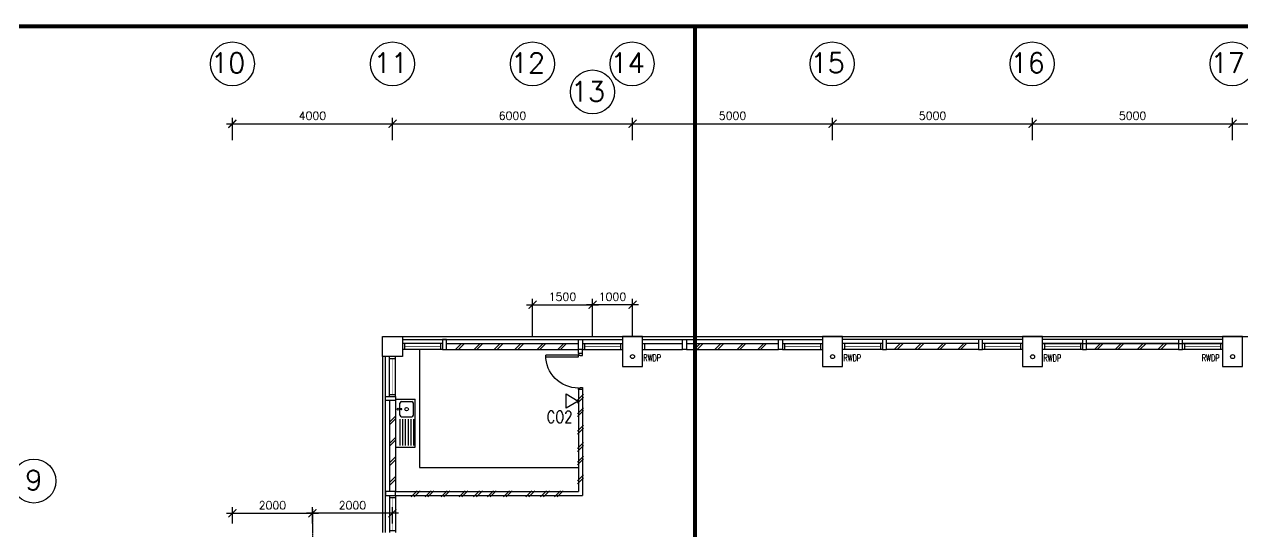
# Model space of a CAD drawing. Header units: feet. Extents: x 1407108 to 2957709, y -1501070 to -681589.
# Drawn here: x 1665760 to 1696210, y -769552 to -756863 of the extents above; entities that cross this region are included whole.
import ezdxf

# ---------------------------------------------------------------- set-up
doc = ezdxf.new("R2010")
doc.units = ezdxf.units.FT
doc.header["$LTSCALE"] = 13
doc.header["$MEASUREMENT"] = 0
doc.linetypes.add('DASHED', pattern=[0.75, 0.5, -0.25])
doc.linetypes.add('HIDDEN', pattern=[0.375, 0.25, -0.125])
doc.layers.get('0').update_dxf_attribs({"linetype": 'CONTINUOUS'})
for name, color, linetype in [('-FF', 240, 'CONTINUOUS'), ('BTH-FX', 5, 'CONTINUOUS'), ('COL', 3, 'CONTINUOUS'), ('DIM', 7, 'CONTINUOUS'), ('DR', 7, 'CONTINUOUS'), ('extension', 1, 'CONTINUOUS'), ('GRID-T', 7, 'CONTINUOUS'), ('H', 1, 'CONTINUOUS'), ('hatch', 7, 'CONTINUOUS'), ('LINE', 7, 'CONTINUOUS'), ('partition', 7, 'CONTINUOUS'), ('PL', 5, 'CONTINUOUS'), ('RWDP', 145, 'CONTINUOUS'), ('stair', 7, 'CONTINUOUS'), ('WALL', 2, 'CONTINUOUS'), ('WIN', 5, 'CONTINUOUS')]:
    doc.layers.add(name, color=color, linetype=linetype)
doc.styles.add('ROMANS', font='romans')
doc.styles.get("Standard").update_dxf_attribs({"font": 'ROMANS.SHX'})
doc.dimstyles.new('STANDARD$0', dxfattribs={"dimscale": 0, "dimtxt": 8, "dimasz": 6, "dimexe": 1, "dimexo": 1, "dimgap": 3, "dimtad": 1, "dimdec": 0, "dimlfac": -1, "dimrnd": 1, "dimzin": 0, "dimdsep": 46, "dimtxsty": 'Standard', "dimcen": 0, "dimclrd": 5, "dimclre": 250, "dimadec": 0, "dimazin": 0, "dimtfac": 1, "dimtdec": 4, "dimtofl": 0, "dimtmove": 0, "dimatfit": 3, "dimfxl": 1, "dimtolj": 1, "dimtzin": 0, "dimarcsym": 0})

# ---------------------------------------------------------------- blocks, each defined once
blk = doc.blocks.new('_ARCHTICK')
at = {"color": 0, "linetype": 'ByBlock', "const_width": 0.15}
blk.add_lwpolyline([(-0.5, -0.5), (0.5, 0.5)], dxfattribs=at)
blk = doc.blocks.new('*D294')
at = {"layer": 'DIM', "color": 7, "lineweight": -2, "transparency": 16777216}
for p, q in [((1670810, -759349), (1675110, -759349)), ((1670960, -759759), (1670960, -759199)), ((1674960, -759759), (1674960, -759199))]:
    blk.add_line(p, q, dxfattribs=at)
at = {"layer": 'DIM', "color": 7, "lineweight": -2, "transparency": 16777216, "xscale": 200, "yscale": 200, "zscale": 200, "rotation": 180}
blk.add_blockref('_ARCHTICK', (1670960, -759349), dxfattribs=at)
at = {"layer": 'DIM', "color": 7, "lineweight": -2, "transparency": 16777216, "xscale": 200, "yscale": 200, "zscale": 200}
blk.add_blockref('_ARCHTICK', (1674960, -759349), dxfattribs=at)
at = {"layer": 'DIM', "color": 7, "transparency": 16777216, "insert": (1672960, -759149), "char_height": 200, "attachment_point": 5, "style": 'ROMANS'}
blk.add_mtext('\\A1;4000', dxfattribs=at)
blk = doc.blocks.new('*D295')
at = {"layer": 'DIM', "color": 7, "lineweight": -2, "transparency": 16777216}
for p, q in [((1674810, -759349), (1681110, -759349)), ((1674960, -759759), (1674960, -759199)), ((1680960, -759759), (1680960, -759199))]:
    blk.add_line(p, q, dxfattribs=at)
at = {"layer": 'DIM', "color": 7, "lineweight": -2, "transparency": 16777216, "xscale": 200, "yscale": 200, "zscale": 200, "rotation": 180}
blk.add_blockref('_ARCHTICK', (1674960, -759349), dxfattribs=at)
at = {"layer": 'DIM', "color": 7, "lineweight": -2, "transparency": 16777216, "xscale": 200, "yscale": 200, "zscale": 200}
blk.add_blockref('_ARCHTICK', (1680960, -759349), dxfattribs=at)
at = {"layer": 'DIM', "color": 7, "transparency": 16777216, "insert": (1677960, -759149), "char_height": 200, "attachment_point": 5, "style": 'ROMANS'}
blk.add_mtext('\\A1;6000', dxfattribs=at)
blk = doc.blocks.new('*D296')
at = {"layer": 'DIM', "color": 7, "lineweight": -2, "transparency": 16777216}
for p, q in [((1680810, -759349), (1686110, -759349)), ((1680960, -759759), (1680960, -759199)), ((1685960, -759759), (1685960, -759199))]:
    blk.add_line(p, q, dxfattribs=at)
at = {"layer": 'DIM', "color": 7, "lineweight": -2, "transparency": 16777216, "xscale": 200, "yscale": 200, "zscale": 200, "rotation": 180}
blk.add_blockref('_ARCHTICK', (1680960, -759349), dxfattribs=at)
at = {"layer": 'DIM', "color": 7, "lineweight": -2, "transparency": 16777216, "xscale": 200, "yscale": 200, "zscale": 200}
blk.add_blockref('_ARCHTICK', (1685960, -759349), dxfattribs=at)
at = {"layer": 'DIM', "color": 7, "transparency": 16777216, "insert": (1683460, -759149), "char_height": 200, "attachment_point": 5, "style": 'ROMANS'}
blk.add_mtext('\\A1;5000', dxfattribs=at)
blk = doc.blocks.new('*D297')
at = {"layer": 'DIM', "color": 7, "lineweight": -2, "transparency": 16777216}
for p, q in [((1685810, -759349), (1691110, -759349)), ((1685960, -759759), (1685960, -759199)), ((1690960, -759759), (1690960, -759199))]:
    blk.add_line(p, q, dxfattribs=at)
at = {"layer": 'DIM', "color": 7, "lineweight": -2, "transparency": 16777216, "xscale": 200, "yscale": 200, "zscale": 200, "rotation": 180}
blk.add_blockref('_ARCHTICK', (1685960, -759349), dxfattribs=at)
at = {"layer": 'DIM', "color": 7, "lineweight": -2, "transparency": 16777216, "xscale": 200, "yscale": 200, "zscale": 200}
blk.add_blockref('_ARCHTICK', (1690960, -759349), dxfattribs=at)
at = {"layer": 'DIM', "color": 7, "transparency": 16777216, "insert": (1688460, -759149), "char_height": 200, "attachment_point": 5, "style": 'ROMANS'}
blk.add_mtext('\\A1;5000', dxfattribs=at)
blk = doc.blocks.new('*D298')
at = {"layer": 'DIM', "color": 7, "lineweight": -2, "transparency": 16777216}
for p, q in [((1690810, -759349), (1696110, -759349)), ((1690960, -759759), (1690960, -759199)), ((1695960, -759759), (1695960, -759199))]:
    blk.add_line(p, q, dxfattribs=at)
at = {"layer": 'DIM', "color": 7, "lineweight": -2, "transparency": 16777216, "xscale": 200, "yscale": 200, "zscale": 200, "rotation": 180}
blk.add_blockref('_ARCHTICK', (1690960, -759349), dxfattribs=at)
at = {"layer": 'DIM', "color": 7, "lineweight": -2, "transparency": 16777216, "xscale": 200, "yscale": 200, "zscale": 200}
blk.add_blockref('_ARCHTICK', (1695960, -759349), dxfattribs=at)
at = {"layer": 'DIM', "color": 7, "transparency": 16777216, "insert": (1693460, -759149), "char_height": 200, "attachment_point": 5, "style": 'ROMANS'}
blk.add_mtext('\\A1;5000', dxfattribs=at)
blk = doc.blocks.new('*D299')
at = {"layer": 'DIM', "color": 7, "lineweight": -2, "transparency": 16777216}
for p, q in [((1695810, -759349), (1701110, -759349)), ((1695960, -759759), (1695960, -759199)), ((1700960, -759759), (1700960, -759199))]:
    blk.add_line(p, q, dxfattribs=at)
at = {"layer": 'DIM', "color": 7, "lineweight": -2, "transparency": 16777216, "xscale": 200, "yscale": 200, "zscale": 200, "rotation": 180}
blk.add_blockref('_ARCHTICK', (1695960, -759349), dxfattribs=at)
at = {"layer": 'DIM', "color": 7, "lineweight": -2, "transparency": 16777216, "xscale": 200, "yscale": 200, "zscale": 200}
blk.add_blockref('_ARCHTICK', (1700960, -759349), dxfattribs=at)
at = {"layer": 'DIM', "color": 7, "transparency": 16777216, "insert": (1698460, -759149), "char_height": 200, "attachment_point": 5, "style": 'ROMANS'}
blk.add_mtext('\\A1;5000', dxfattribs=at)
blk = doc.blocks.new('*D402')
at = {"layer": 'DIM', "color": 7, "lineweight": -2, "transparency": 16777216}
for p, q in [((1678310, -763876), (1680110, -763876)), ((1678460, -764662), (1678460, -763726)), ((1679960, -764662), (1679960, -763726))]:
    blk.add_line(p, q, dxfattribs=at)
at = {"layer": 'DIM', "color": 7, "lineweight": -2, "transparency": 16777216, "xscale": 200, "yscale": 200, "zscale": 200, "rotation": 180}
blk.add_blockref('_ARCHTICK', (1678460, -763876), dxfattribs=at)
at = {"layer": 'DIM', "color": 7, "lineweight": -2, "transparency": 16777216, "xscale": 200, "yscale": 200, "zscale": 200}
blk.add_blockref('_ARCHTICK', (1679960, -763876), dxfattribs=at)
at = {"layer": 'DIM', "color": 7, "transparency": 16777216, "insert": (1679210, -763676), "char_height": 200, "attachment_point": 5, "style": 'ROMANS'}
blk.add_mtext('\\A1;1500', dxfattribs=at)
blk = doc.blocks.new('*D403')
at = {"layer": 'DIM', "color": 7, "lineweight": -2, "transparency": 16777216}
for p, q in [((1681110, -763876), (1679810, -763876)), ((1679960, -764662), (1679960, -763726)), ((1680960, -764662), (1680960, -763726))]:
    blk.add_line(p, q, dxfattribs=at)
at = {"layer": 'DIM', "color": 7, "lineweight": -2, "transparency": 16777216, "xscale": 200, "yscale": 200, "zscale": 200}
for p, rotation in [((1679960, -763876), 179.9999999882607), ((1680960, -763876), 359.9999999882606)]:
    blk.add_blockref('_ARCHTICK', p, dxfattribs=dict(at, rotation=rotation))
at = {"layer": 'DIM', "color": 7, "transparency": 16777216, "insert": (1680460, -763676), "char_height": 200, "attachment_point": 5, "rotation": 360, "style": 'ROMANS'}
blk.add_mtext('\\A1;1000', dxfattribs=at)
blk = doc.blocks.new('*D407')
at = {"layer": 'DIM', "color": 7, "linetype": 'Continuous', "lineweight": -2, "transparency": 16777216}
for p, q in [((1670810, -769091), (1673110, -769091)), ((1670960, -769344), (1670960, -768941)), ((1672960, -769344), (1672960, -768941))]:
    blk.add_line(p, q, dxfattribs=at)
at = {"layer": 'DIM', "color": 7, "linetype": 'Continuous', "lineweight": -2, "transparency": 16777216, "xscale": 200, "yscale": 200, "zscale": 200, "rotation": 180}
blk.add_blockref('_ARCHTICK', (1670960, -769091), dxfattribs=at)
at = {"layer": 'DIM', "color": 7, "linetype": 'Continuous', "lineweight": -2, "transparency": 16777216, "xscale": 200, "yscale": 200, "zscale": 200}
blk.add_blockref('_ARCHTICK', (1672960, -769091), dxfattribs=at)
at = {"layer": 'DIM', "color": 7, "linetype": 'Continuous', "transparency": 16777216, "insert": (1671960, -768891), "char_height": 200, "attachment_point": 5, "style": 'ROMANS'}
blk.add_mtext('\\A1;2000', dxfattribs=at)
blk = doc.blocks.new('*D408')
at = {"layer": 'DIM', "color": 7, "linetype": 'Continuous', "lineweight": -2, "transparency": 16777216}
for p, q in [((1675110, -769091), (1672810, -769091)), ((1672960, -769344), (1672960, -768941)), ((1674960, -769344), (1674960, -768941))]:
    blk.add_line(p, q, dxfattribs=at)
at = {"layer": 'DIM', "color": 7, "linetype": 'Continuous', "lineweight": -2, "transparency": 16777216, "xscale": 200, "yscale": 200, "zscale": 200}
for p, rotation in [((1672960, -769091), 180.0000000117394), ((1674960, -769091), 1.173932950848666e-08)]:
    blk.add_blockref('_ARCHTICK', p, dxfattribs=dict(at, rotation=rotation))
at = {"layer": 'DIM', "color": 7, "linetype": 'Continuous', "transparency": 16777216, "insert": (1673960, -768891), "char_height": 200, "attachment_point": 5, "rotation": 0, "style": 'ROMANS'}
blk.add_mtext('\\A1;2000', dxfattribs=at)
blk = doc.blocks.new('SINK-SGL')
at = {"layer": 'BTH-FX', "color": 7}
for p, q in [((0, 493), (0, 0)), ((695, 382), (42, 382)), ((695, 314), (42, 314)), ((758, 340), (758, 85)), ((801, 382), (940, 382)), ((940, 340), (940, 401)), ((957, 340), (957, 401)), ((957, 382), (1097, 382)), ((1140, 340), (1140, 85)), ((1200, 493), (1200, 0)), ((0, 0), (1200, 0)), ((695, 246), (42, 246)), ((695, 178), (42, 178)), ((695, 110), (42, 110)), ((695, 42), (42, 42)), ((801, 42), (1097, 42))]:
    blk.add_line(p, q, dxfattribs=at)
for centre, radius in [((949, 425), 25.5), ((949, 213), 42.5)]:
    blk.add_circle(centre, radius, dxfattribs=at)
for centre, radius, start, end in [((801, 340), 42.5, 90, 180), ((949, 340), 8.5, 180, 0), ((1097, 340), 42.5, 0, 90), ((801, 85), 42.5, 180, 270), ((1097, 85), 42.5, 270, 0)]:
    blk.add_arc(centre, radius, start, end, dxfattribs=at)
blk = doc.blocks.new('d900-1b1')
at = {"layer": 'DR'}
for p, q in [((40, 100), (40, 920)), ((80, 919), (80, 100)), ((0, 0), (0, 100)), ((0, 100), (40, 100)), ((50, 0), (0, 0)), ((80, 100), (40, 100)), ((40, 100), (40, 60)), ((40, 60), (50, 60)), ((50, 60), (50, 0)), ((860, 60), (850, 60)), ((850, 60), (850, 0)), ((850, 0), (900, 0)), ((860, 100), (860, 60)), ((900, 100), (860, 100)), ((900, 0), (900, 100))]:
    blk.add_line(p, q, dxfattribs=at)
blk.add_arc((40, 100), 820, 0, 90, dxfattribs=at)
blk = doc.blocks.new('CO2')
at = {"layer": '-FF'}
blk.add_lwpolyline([(-306, -176), (-306, 176), (0, 0)], close=True, dxfattribs=at)

msp = doc.modelspace()

# ---------------------------------------------------------------- linework, layer by layer
at = {"color": 9}
for p, q in [((1675210.2, -764749.1), (1680710.2, -764749.1)), ((1681210.2, -764749.1), (1685710.2, -764749.1)), ((1690710.2, -764749.1), (1686210.2, -764749.1)), ((1695710.2, -764749.1), (1691210.2, -764749.1)), ((1674785.2, -769574.1), (1674785.2, -765174.1))]:
    msp.add_line(p, q, dxfattribs=at)
at = {"color": 1}
for p, q in [((1675635.2, -764999.1), (1675635.2, -767945.5)), ((1675635.2, -767945.5), (1679610.2, -767945.5))]:
    msp.add_line(p, q, dxfattribs=at)
at = {"layer": 'COL'}
for points in [[(1674710.2, -764674.1), (1675210.2, -764674.1), (1675210.2, -765174.1), (1674710.2, -765174.1)], [(1680710.2, -764674.1), (1680710.2, -765424.1), (1681210.2, -765424.1), (1681210.2, -764674.1)], [(1685710.2, -764674.1), (1685710.2, -765424.1), (1686210.2, -765424.1), (1686210.2, -764674.1)], [(1690710.2, -764674.1), (1690710.2, -765424.1), (1691210.2, -765424.1), (1691210.2, -764674.1)], [(1695710.2, -764674.1), (1695710.2, -765424.1), (1696210.2, -765424.1), (1696210.2, -764674.1)]]:
    msp.add_lwpolyline(points, close=True, dxfattribs=at)
at = {"layer": 'extension', "color": 24}
msp.add_line((1691210.2, -764849.1), (1695710.2, -764849.1), dxfattribs=at)
at = {"layer": 'GRID-T', "color": 7}
for centre in [(1670960.2, -757851.5), (1674960.2, -757851.5), (1678460.3, -757851.5), (1680950, -757851.6), (1685950, -757851.6), (1690950, -757851.6), (1695950, -757851.6), (1679960.4, -758553.6), (1665995.9, -768286.3)]:
    msp.add_circle(centre, 550, dxfattribs=at)
at = {"layer": 'H'}
for p, q in [((1675579.7, -768529.8), (1675429.7, -768679.8)), ((1675650.4, -768529.8), (1675500.4, -768679.8)), ((1675924.9, -768529.8), (1675774.9, -768679.8)), ((1675995.6, -768529.8), (1675845.6, -768679.8)), ((1676325.7, -768529.8), (1676175.7, -768679.8)), ((1676396.4, -768529.8), (1676246.4, -768679.8)), ((1676773.9, -768529.8), (1676623.9, -768679.8)), ((1676844.6, -768529.8), (1676694.6, -768679.8)), ((1677140, -768529.8), (1676990, -768679.8)), ((1677210.7, -768529.8), (1677060.7, -768679.8)), ((1677485.2, -768529.8), (1677335.2, -768679.8)), ((1677555.9, -768529.8), (1677405.9, -768679.8)), ((1677886, -768529.8), (1677736, -768679.8)), ((1677956.7, -768529.8), (1677806.7, -768679.8)), ((1678447.7, -768529.8), (1678297.7, -768679.8)), ((1678518.4, -768529.8), (1678368.4, -768679.8)), ((1678813.8, -768529.8), (1678663.8, -768679.8)), ((1678884.5, -768529.8), (1678734.5, -768679.8)), ((1679159, -768529.8), (1679009, -768679.8)), ((1679229.7, -768529.8), (1679079.7, -768679.8))]:
    msp.add_line(p, q, dxfattribs=at)
at = {"layer": 'hatch', "color": 1}
for p, q in [((1676538, -764999.1), (1676688, -764849.1)), ((1676609.6, -764999.1), (1676759.6, -764849.1)), ((1677000, -764999.1), (1677150, -764849.1)), ((1677071.6, -764999.1), (1677221.6, -764849.1)), ((1677504, -764999.1), (1677654, -764849.1)), ((1677575.6, -764999.1), (1677725.6, -764849.1)), ((1678021, -764999.1), (1678171, -764849.1)), ((1678092.6, -764999.1), (1678242.6, -764849.1)), ((1678573.3, -764999.1), (1678723.3, -764849.1)), ((1678644.9, -764999.1), (1678794.9, -764849.1)), ((1679090.3, -764999.1), (1679240.3, -764849.1)), ((1679161.9, -764999.1), (1679311.9, -764849.1)), ((1682504, -764999.1), (1682654, -764849.1)), ((1682575.6, -764999.1), (1682725.6, -764849.1)), ((1683021, -764999.1), (1683171, -764849.1)), ((1683092.6, -764999.1), (1683242.6, -764849.1)), ((1683573.3, -764999.1), (1683723.3, -764849.1)), ((1683644.9, -764999.1), (1683794.9, -764849.1)), ((1684090.3, -764999.1), (1684240.3, -764849.1)), ((1684161.9, -764999.1), (1684311.9, -764849.1)), ((1687504, -764999.1), (1687654, -764849.1)), ((1687575.6, -764999.1), (1687725.6, -764849.1)), ((1688021, -764999.1), (1688171, -764849.1)), ((1688092.6, -764999.1), (1688242.6, -764849.1)), ((1688573.3, -764999.1), (1688723.3, -764849.1)), ((1688644.9, -764999.1), (1688794.9, -764849.1)), ((1689090.3, -764999.1), (1689240.3, -764849.1)), ((1689161.9, -764999.1), (1689311.9, -764849.1)), ((1692504, -764999.1), (1692654, -764849.1)), ((1692575.6, -764999.1), (1692725.6, -764849.1)), ((1693021, -764999.1), (1693171, -764849.1)), ((1693092.6, -764999.1), (1693242.6, -764849.1)), ((1693573.3, -764999.1), (1693723.3, -764849.1)), ((1693644.9, -764999.1), (1693794.9, -764849.1)), ((1694090.3, -764999.1), (1694240.3, -764849.1)), ((1694161.9, -764999.1), (1694311.9, -764849.1)), ((1679734.6, -766112.7), (1679584.6, -766262.7)), ((1679734.6, -766184.3), (1679584.6, -766334.3)), ((1675035.2, -766662.2), (1674885.2, -766812.2)), ((1679734.6, -766453.5), (1679584.6, -766603.5)), ((1679734.6, -766525.1), (1679584.6, -766675.1)), ((1675035.2, -766733.8), (1674885.2, -766883.8)), ((1679734.6, -766888.7), (1679584.6, -767038.7)), ((1679734.6, -766960.4), (1679584.6, -767110.4)), ((1675035.2, -767194), (1674885.2, -767344)), ((1675035.2, -767265.6), (1674885.2, -767415.6)), ((1679734.6, -767321.7), (1679584.6, -767471.7)), ((1679734.6, -767393.3), (1679584.6, -767543.3)), ((1675035.2, -767683.2), (1674885.2, -767833.2)), ((1675035.2, -767754.9), (1674885.2, -767904.9)), ((1679734.6, -767662.4), (1679584.6, -767812.4)), ((1679734.6, -767734.1), (1679584.6, -767884.1)), ((1675035.2, -768172.5), (1674885.2, -768322.5)), ((1675035.2, -768244.1), (1674885.2, -768394.1)), ((1679734.6, -768132.8), (1679584.6, -768282.8)), ((1679734.6, -768204.4), (1679584.6, -768354.4))]:
    msp.add_line(p, q, dxfattribs=at)
at = {"layer": 'LINE', "color": 8, "linetype": 'Continuous'}
for p, q in [((1675210.2, -764674.1), (1700710.2, -764674.1)), ((1674710.2, -765174.1), (1674710.2, -769574.1))]:
    msp.add_line(p, q, dxfattribs=at)
at = {"layer": 'partition', "linetype": 'Continuous'}
for p, q in [((1679610.2, -765099.1), (1679610.2, -764999.1)), ((1679710.2, -765099.1), (1679710.2, -764999.1)), ((1679610.2, -765999.1), (1679610.2, -768549.1)), ((1679710.2, -765999.1), (1679710.2, -768649.1)), ((1675035.2, -768549.1), (1679610.2, -768549.1)), ((1675035.2, -768649.1), (1679710.2, -768649.1))]:
    msp.add_line(p, q, dxfattribs=at)
at = {"layer": 'PL', "color": 33, "linetype": 'DASHED', "const_width": 100}
for points in [[(1612104.3, -847288.2), (1682522.7, -847288.2), (1682522.7, -756912.6), (1612104.3, -756912.6)], [(1682522.7, -847288.2), (1753538, -847288.2), (1753538, -756912.6), (1682522.7, -756912.6)]]:
    msp.add_lwpolyline(points, close=True, dxfattribs=at)
at = {"layer": 'RWDP', "color": 142, "linetype": 'Continuous'}
for centre in [(1680960.2, -765171.4), (1685960.2, -765174.1), (1690960.2, -765176.8), (1695960.2, -765174.1)]:
    msp.add_circle(centre, 50, dxfattribs=at)
at = {"layer": 'stair', "color": 5, "linetype": 'HIDDEN'}
msp.add_line((1672960.2, -768990.6), (1672960.2, -771664.1), dxfattribs=at)
at = {"layer": 'WALL'}
for p, q in [((1674885.2, -766274.1), (1674885.2, -768549.1)), ((1675035.2, -766274.1), (1675035.2, -768549.1))]:
    msp.add_line(p, q, dxfattribs=at)
for points in [[(1676210.2, -764749.1), (1676210.2, -764999.1), (1676310.2, -764999.1), (1676310.2, -764749.1)], [(1679710.2, -764749.1), (1679710.2, -764999.1), (1679610.2, -764999.1), (1679610.2, -764749.1)], [(1682310.2, -764749.1), (1682310.2, -764999.1), (1682210.2, -764999.1), (1682210.2, -764749.1)], [(1684710.2, -764749.1), (1684710.2, -764999.1), (1684610.2, -764999.1), (1684610.2, -764749.1)], [(1687210.2, -764749.1), (1687210.2, -764999.1), (1687310.2, -764999.1), (1687310.2, -764749.1)], [(1689610.2, -764749.1), (1689610.2, -764999.1), (1689710.2, -764999.1), (1689710.2, -764749.1)], [(1692210.2, -764749.1), (1692210.2, -764999.1), (1692310.2, -764999.1), (1692310.2, -764749.1)], [(1694610.2, -764749.1), (1694610.2, -764999.1), (1694710.2, -764999.1), (1694710.2, -764749.1)], [(1674785.2, -766174.1), (1675035.2, -766174.1), (1675035.2, -766274.1), (1674785.2, -766274.1)], [(1674785.2, -768649.1), (1675035.2, -768649.1), (1675035.2, -768549.1), (1674785.2, -768549.1)]]:
    msp.add_lwpolyline(points, close=True, dxfattribs=at)
at = {"layer": 'WIN'}
for p, q in [((1676210.2, -764849.1), (1675210.2, -764849.1)), ((1675260.2, -764849.1), (1675260.2, -764999.1)), ((1676160.2, -764849.1), (1676160.2, -764999.1)), ((1676310.2, -764849.1), (1679610.2, -764849.1)), ((1679710.2, -764849.1), (1680710.2, -764849.1)), ((1679760.2, -764849.1), (1679760.2, -764999.1)), ((1680660.2, -764849.1), (1680660.2, -764999.1)), ((1681210.2, -764849.1), (1682210.2, -764849.1)), ((1681260.2, -764849.1), (1681260.2, -764999.1)), ((1682310.2, -764849.1), (1684610.2, -764849.1)), ((1684710.2, -764849.1), (1685710.2, -764849.1)), ((1684760.2, -764849.1), (1684760.2, -764999.1)), ((1685660.2, -764849.1), (1685660.2, -764999.1)), ((1687210.2, -764849.1), (1686210.2, -764849.1)), ((1686260.2, -764849.1), (1686260.2, -764999.1)), ((1687160.2, -764849.1), (1687160.2, -764999.1)), ((1689610.2, -764849.1), (1687310.2, -764849.1)), ((1690710.2, -764849.1), (1689710.2, -764849.1)), ((1689760.2, -764849.1), (1689760.2, -764999.1)), ((1690660.2, -764849.1), (1690660.2, -764999.1)), ((1692210.2, -764849.1), (1691210.2, -764849.1)), ((1691260.2, -764849.1), (1691260.2, -764999.1)), ((1692160.2, -764849.1), (1692160.2, -764999.1)), ((1694610.2, -764849.1), (1692310.2, -764849.1)), ((1695710.2, -764849.1), (1694710.2, -764849.1)), ((1694760.2, -764849.1), (1694760.2, -764999.1)), ((1695660.2, -764849.1), (1695660.2, -764999.1)), ((1674885.2, -766174.1), (1674885.2, -765174.1)), ((1675035.2, -766174.1), (1675035.2, -765174.1)), ((1676210.2, -764999.1), (1675210.2, -764999.1)), ((1676310.2, -764999.1), (1679610.2, -764999.1)), ((1679710.2, -764999.1), (1680710.2, -764999.1)), ((1681210.2, -764999.1), (1682210.2, -764999.1)), ((1682310.2, -764999.1), (1684610.2, -764999.1)), ((1684710.2, -764999.1), (1685710.2, -764999.1)), ((1687210.2, -764999.1), (1686210.2, -764999.1)), ((1689610.2, -764999.1), (1687310.2, -764999.1)), ((1690710.2, -764999.1), (1689710.2, -764999.1)), ((1692210.2, -764999.1), (1691210.2, -764999.1)), ((1694610.2, -764999.1), (1692310.2, -764999.1)), ((1695710.2, -764999.1), (1694710.2, -764999.1)), ((1674885.2, -765224.1), (1675035.2, -765224.1)), ((1674885.2, -766124.1), (1675035.2, -766124.1)), ((1674885.2, -768649.1), (1674885.2, -769574.1)), ((1674885.2, -768699.1), (1675035.2, -768699.1)), ((1675035.2, -768649.1), (1675035.2, -769574.1)), ((1674885.2, -769524.1), (1675035.2, -769524.1))]:
    msp.add_line(p, q, dxfattribs=at)
at = {"layer": 'WIN', "const_width": 10, "flags": 128}
for points in [[(1676160.2, -764924.1), (1675260.2, -764924.1)], [(1679760.2, -764924.1), (1680660.2, -764924.1)], [(1684760.2, -764924.1), (1685660.2, -764924.1)], [(1687160.2, -764924.1), (1686260.2, -764924.1)], [(1689760.2, -764924.1), (1690660.2, -764924.1)], [(1692160.2, -764924.1), (1691260.2, -764924.1)], [(1694760.2, -764924.1), (1695660.2, -764924.1)], [(1674960.2, -766124.1), (1674960.2, -765224.1)], [(1674960.2, -768699.1), (1674960.2, -769524.1)]]:
    msp.add_lwpolyline(points, dxfattribs=at)

# ---------------------------------------------------------------- block references
at = {"layer": '-FF'}
msp.add_blockref('CO2', (1679606.2, -766283.7), dxfattribs=at)
at = {"rotation": 90}
msp.add_blockref('SINK-SGL', (1675528.2, -767436.6), dxfattribs=at)
at = {"layer": 'DR', "xscale": -1, "rotation": 90.00000001334021}
msp.add_blockref('d900-1b1', (1679710.2, -765099.1), dxfattribs=at)

# ---------------------------------------------------------------- texts
at = {"layer": '-FF', "color": 2, "style": 'ROMANS', "width": 0.8}
msp.add_text('CO2', height=300, dxfattribs=at).set_placement((1678813.5, -766832.2))
at = {"layer": 'GRID-T', "color": 3, "style": 'ROMANS'}
for s, p in [('10', (1670424.2, -758077.2)), ('11', (1674492.5, -758077.2)), ('12', (1677920.1, -758077.2)), ('14', (1680409.8, -758077.3)), ('15', (1685409.8, -758077.3)), ('16', (1690409.8, -758077.3)), ('17', (1695409.8, -758077.3)), ('13', (1679420.2, -758790.7)), ('9', (1665780.7, -768512))]:
    msp.add_text(s, height=500, dxfattribs=at).set_placement(p)
at = {"layer": 'RWDP', "color": 142, "style": 'ROMANS', "width": 0.7}
for p in [(1681230.6, -765288.3), (1686230.6, -765291.1), (1691230.6, -765293.8), (1695190.4, -765291.1)]:
    msp.add_text('RWDP', height=170, dxfattribs=at).set_placement(p)

# ---------------------------------------------------------------- dimensions: what is measured, and where the dimension line sits
at = {"layer": 'DIM'}
for p1, p2, distance, picture, middle in [((1670960.2, -759909.3), (1674960.2, -759909.3), 560.1, '*D294', (1672960.2, -759149.2)), ((1674960.2, -759909.3), (1680960.2, -759909.3), 560.1, '*D295', (1677960.2, -759149.2)), ((1680960.2, -759909.3), (1685960.2, -759909.3), 560.1, '*D296', (1683460.2, -759149.2)), ((1685960.2, -759909.3), (1690960.2, -759909.3), 560.1, '*D297', (1688460.2, -759149.2)), ((1690960.2, -759909.3), (1695960.2, -759909.3), 560.1, '*D298', (1693460.2, -759149.2)), ((1695960.2, -759909.3), (1700960.2, -759909.3), 560.1, '*D299', (1698460.2, -759149.2)), ((1678460.2, -764812.1), (1679960.2, -764812.1), 936, '*D402', (1679210.2, -763676.1)), ((1680960.2, -764812.1), (1679960.2, -764812.1), -936, '*D403', (1680460.2, -763676.1))]:
    dim = msp.add_aligned_dim(p1=p1, p2=p2, distance=distance, dimstyle='STANDARD$0', override={"dimscale": 100, "dimtxt": 2, "dimasz": 2, "dimexe": 1.5, "dimexo": 1.5, "dimgap": 1, "dimtxsty": 'ROMANS', "dimblk": 'ARCHTICK', "dimdle": 1.5, "dimclrd": 7, "dimclre": 7, "dimclrt": 7, "dimtdec": 0, "dimtmove": 2}, dxfattribs=at)
    dim.commit()
    dim.dimension.update_dxf_attribs({"geometry": picture, "text_midpoint": middle})
at = {"layer": 'DIM', "linetype": 'Continuous'}
for p1, distance, picture, middle in [((1670960.2, -769494.5), 403.9, '*D407', (1671960.2, -768890.6)), ((1674960.2, -769494.5), -403.9, '*D408', (1673960.2, -768890.6))]:
    dim = msp.add_aligned_dim(p1=p1, p2=(1672960.2, -769494.5), distance=distance, dimstyle='STANDARD$0', override={"dimscale": 100, "dimtxt": 2, "dimasz": 2, "dimexe": 1.5, "dimexo": 1.5, "dimgap": 1, "dimtxsty": 'ROMANS', "dimblk": 'ARCHTICK', "dimdle": 1.5, "dimclrd": 7, "dimclre": 7, "dimclrt": 7, "dimtdec": 0, "dimtmove": 2}, dxfattribs=at)
    dim.commit()
    dim.dimension.update_dxf_attribs({"geometry": picture, "text_midpoint": middle})

doc.saveas('drawing.dxf')
